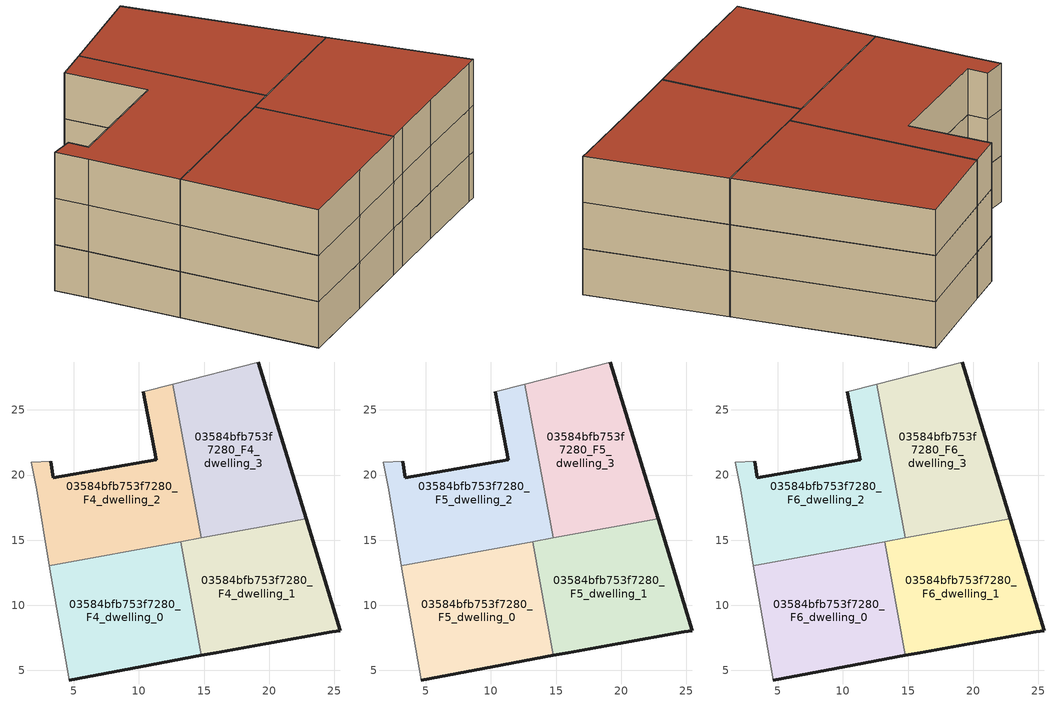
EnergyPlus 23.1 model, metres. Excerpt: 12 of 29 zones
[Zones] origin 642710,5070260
03584bfb753f7280_F4_dwelling_0
 floor to 03584bfb753f7280_F3_dwelling_0 (EU_floor_Construction): 14.79,6.15 13.2,14.89 3.13,13.05 4.63,4.27 10.14,5.27 z12
 wall outside (EU_wall_Construction): 14.79,6.15 10.14,5.27 4.63,4.27 z12:15
 wall adiabatic (EU_wall_Construction): 4.63,4.27 3.13,13.05 z12:15
 wall to 03584bfb753f7280_F4_dwelling_1 (EU_wall_Construction): 13.2,14.89 14.79,6.15 z12:15
 wall to 03584bfb753f7280_F4_dwelling_2 (EU_wall_Construction): 3.13,13.05 13.2,14.89 z12:15
03584bfb753f7280_F4_dwelling_1
 floor to 03584bfb753f7280_F3_dwelling_1 (EU_floor_Construction): 24.85,7.97 25.45,8.07 22.83,16.65 13.2,14.89 14.79,6.15 15.94,6.37 19.74,7.07 z12
 wall outside (EU_wall_Construction): 22.83,16.65 25.45,8.07 24.85,7.97 19.74,7.07 15.94,6.37 14.79,6.15 z12:15
 wall to 03584bfb753f7280_F4_dwelling_3 (EU_wall_Construction): 14.77,15.18 22.83,16.65 z12:15
 wall to 03584bfb753f7280_F4_dwelling_2 (EU_wall_Construction): 13.2,14.89 14.77,15.18 z12:15
03584bfb753f7280_F4_dwelling_2
 floor to 03584bfb753f7280_F3_dwelling_2 (EU_floor_Construction): 14.77,15.18 12.61,26.97 10.34,26.38 11.34,21.18 3.44,19.78 3.24,21.08 1.74,20.98 2.14,18.88 3.13,13.05 z12
 wall outside (EU_wall_Construction): 3.24,21.08 3.44,19.78 11.34,21.18 10.34,26.38 z12:15
 wall adiabatic (EU_wall_Construction): 10.34,26.38 12.61,26.97 / 3.13,13.05 2.14,18.88 1.74,20.98 3.24,21.08 z12:15
 wall to 03584bfb753f7280_F4_dwelling_3 (EU_wall_Construction): 12.61,26.97 14.77,15.18 z12:15
03584bfb753f7280_F4_dwelling_3
 floor to 03584bfb753f7280_F3_dwelling_3 (EU_floor_Construction): 22.83,16.65 19.15,28.68 12.61,26.97 14.77,15.18 z12
 wall outside (EU_wall_Construction): 19.15,28.68 22.83,16.65 z12:15
 wall adiabatic (EU_wall_Construction): 12.61,26.97 19.15,28.68 z12:15
03584bfb753f7280_F5_dwelling_0
 floor to 03584bfb753f7280_F4_dwelling_0 (EU_floor_Construction): 14.79,6.15 13.2,14.89 3.13,13.05 4.63,4.27 10.14,5.27 z15
 wall outside (EU_wall_Construction): 14.79,6.15 10.14,5.27 4.63,4.27 z15:18
 wall adiabatic (EU_wall_Construction): 4.63,4.27 3.13,13.05 z15:18
 wall to 03584bfb753f7280_F5_dwelling_1 (EU_wall_Construction): 13.2,14.89 14.79,6.15 z15:18
 wall to 03584bfb753f7280_F5_dwelling_2 (EU_wall_Construction): 3.13,13.05 13.2,14.89 z15:18
03584bfb753f7280_F5_dwelling_1
 floor to 03584bfb753f7280_F4_dwelling_1 (EU_floor_Construction): 24.85,7.97 25.45,8.07 22.83,16.65 13.2,14.89 14.79,6.15 15.94,6.37 19.74,7.07 z15
 wall outside (EU_wall_Construction): 22.83,16.65 25.45,8.07 24.85,7.97 19.74,7.07 15.94,6.37 14.79,6.15 z15:18
 wall to 03584bfb753f7280_F5_dwelling_3 (EU_wall_Construction): 14.77,15.18 22.83,16.65 z15:18
 wall to 03584bfb753f7280_F5_dwelling_2 (EU_wall_Construction): 13.2,14.89 14.77,15.18 z15:18
03584bfb753f7280_F5_dwelling_2
 floor to 03584bfb753f7280_F4_dwelling_2 (EU_floor_Construction): 14.77,15.18 12.61,26.97 10.34,26.38 11.34,21.18 3.44,19.78 3.24,21.08 1.74,20.98 2.14,18.88 3.13,13.05 z15
 wall outside (EU_wall_Construction): 3.24,21.08 3.44,19.78 11.34,21.18 10.34,26.38 z15:18
 wall adiabatic (EU_wall_Construction): 10.34,26.38 12.61,26.97 / 3.13,13.05 2.14,18.88 1.74,20.98 3.24,21.08 z15:18
 wall to 03584bfb753f7280_F5_dwelling_3 (EU_wall_Construction): 12.61,26.97 14.77,15.18 z15:18
03584bfb753f7280_F5_dwelling_3
 floor to 03584bfb753f7280_F4_dwelling_3 (EU_floor_Construction): 22.83,16.65 19.15,28.68 12.61,26.97 14.77,15.18 z15
 wall outside (EU_wall_Construction): 19.15,28.68 22.83,16.65 z15:18
 wall adiabatic (EU_wall_Construction): 12.61,26.97 19.15,28.68 z15:18
03584bfb753f7280_F6_dwelling_0
 floor to 03584bfb753f7280_F5_dwelling_0 (EU_floor_Construction): 14.79,6.15 13.2,14.89 3.13,13.05 4.63,4.27 10.14,5.27 z18
 wall outside (EU_wall_Construction): 14.79,6.15 10.14,5.27 4.63,4.27 z18:21
 wall adiabatic (EU_wall_Construction): 4.63,4.27 3.13,13.05 z18:21
 wall to 03584bfb753f7280_F6_dwelling_1 (EU_wall_Construction): 13.2,14.89 14.79,6.15 z18:21
 wall to 03584bfb753f7280_F6_dwelling_2 (EU_wall_Construction): 3.13,13.05 13.2,14.89 z18:21
 roof outside (EU_roof_Construction): 13.2,14.89 14.79,6.15 10.14,5.27 4.63,4.27 3.13,13.05 z21
03584bfb753f7280_F6_dwelling_1
 floor to 03584bfb753f7280_F5_dwelling_1 (EU_floor_Construction): 24.85,7.97 25.45,8.07 22.83,16.65 13.2,14.89 14.79,6.15 15.94,6.37 19.74,7.07 z18
 wall outside (EU_wall_Construction): 22.83,16.65 25.45,8.07 24.85,7.97 19.74,7.07 15.94,6.37 14.79,6.15 z18:21
 wall to 03584bfb753f7280_F6_dwelling_3 (EU_wall_Construction): 14.77,15.18 22.83,16.65 z18:21
 wall to 03584bfb753f7280_F6_dwelling_2 (EU_wall_Construction): 13.2,14.89 14.77,15.18 z18:21
 roof outside (EU_roof_Construction): 22.83,16.65 25.45,8.07 24.85,7.97 19.74,7.07 15.94,6.37 14.79,6.15 13.2,14.89 z21
03584bfb753f7280_F6_dwelling_2
 floor to 03584bfb753f7280_F5_dwelling_2 (EU_floor_Construction): 14.77,15.18 12.61,26.97 10.34,26.38 11.34,21.18 3.44,19.78 3.24,21.08 1.74,20.98 2.14,18.88 3.13,13.05 z18
 wall outside (EU_wall_Construction): 3.24,21.08 3.44,19.78 11.34,21.18 10.34,26.38 z18:21
 wall adiabatic (EU_wall_Construction): 10.34,26.38 12.61,26.97 / 3.13,13.05 2.14,18.88 1.74,20.98 3.24,21.08 z18:21
 wall to 03584bfb753f7280_F6_dwelling_3 (EU_wall_Construction): 12.61,26.97 14.77,15.18 z18:21
 roof outside (EU_roof_Construction): 12.61,26.97 14.77,15.18 3.13,13.05 2.14,18.88 1.74,20.98 3.24,21.08 3.44,19.78 11.34,21.18 10.34,26.38 z21
03584bfb753f7280_F6_dwelling_3
 floor to 03584bfb753f7280_F5_dwelling_3 (EU_floor_Construction): 22.83,16.65 19.15,28.68 12.61,26.97 14.77,15.18 z18
 wall outside (EU_wall_Construction): 19.15,28.68 22.83,16.65 z18:21
 wall adiabatic (EU_wall_Construction): 12.61,26.97 19.15,28.68 z18:21
 roof outside (EU_roof_Construction): 19.15,28.68 22.83,16.65 14.77,15.18 12.61,26.97 z21
[Building]
EU S2 Campaign: North Axis=0; Terrain=City; Solar Distribution=FullExterior
[Site:Location]
Lyon-Bron: Latitude=45.75; Longitude=5; Time Zone=1; Elevation=198
[SizingPeriod:WeatherFileDays]
AnnualSizingPeriod: Begin Month=1; Begin Day of Month=1; End Month=12; End Day of Month=31; Day of Week for Start Day=Monday; Use Weather File Daylight Saving Period=No; Use Weather File Rain and Snow Indicators=No
[MATERIAL]
EU_InternalMass_Material: Roughness=MediumRough; Thickness=0.1; Conductivity=1; Density=1800; Specific Heat=900; Thermal Absorptance=0.9; Solar Absorptance=0.7; Visible Absorptance=0.7
[MATERIAL:NOMASS] Roughness=MediumRough; Thermal Absorptance=0.9; Solar Absorptance=0.7; Visible Absorptance=0.7
Name | Thermal Resistance
EU_wall_NoMass | 0.776494
EU_roof_NoMass | 0.486893
EU_floor_NoMass | 0.421597
[CONSTRUCTION]
EU_wall_Construction: EU_wall_NoMass
EU_roof_Construction: EU_roof_NoMass
EU_floor_Construction: EU_floor_NoMass
EU_InternalMass_Construction: EU_InternalMass_Material
[ZONE] Type=1; Multiplier=1; Ceiling Height=autocalculate; Floor Area=autocalculate; Part of Total Floor Area=Yes
Name | Volume
03584bfb753f7280_F4_dwelling_0; 03584bfb753f7280_F5_dwelling_0; 03584bfb753f7280_F6_dwelling_0 | 274.803
03584bfb753f7280_F4_dwelling_1; 03584bfb753f7280_F5_dwelling_1; 03584bfb753f7280_F6_dwelling_1 | 274.81
03584bfb753f7280_F4_dwelling_2; 03584bfb753f7280_F5_dwelling_2; 03584bfb753f7280_F6_dwelling_2 | 274.798
03584bfb753f7280_F4_dwelling_3; 03584bfb753f7280_F5_dwelling_3; 03584bfb753f7280_F6_dwelling_3 | 274.819
[INTERNALMASS] Construction=EU_InternalMass_Construction
Name | Zone or ZoneList | Surface Area
03584bfb753f7280_F4_dwelling_0_EU_InternalMass | 03584bfb753f7280_F4_dwelling_0 | 91.602
03584bfb753f7280_F4_dwelling_1_EU_InternalMass | 03584bfb753f7280_F4_dwelling_1 | 91.6005
03584bfb753f7280_F4_dwelling_2_EU_InternalMass | 03584bfb753f7280_F4_dwelling_2 | 91.5997
03584bfb753f7280_F4_dwelling_3_EU_InternalMass | 03584bfb753f7280_F4_dwelling_3 | 91.6017
03584bfb753f7280_F5_dwelling_0_EU_InternalMass | 03584bfb753f7280_F5_dwelling_0 | 91.602
03584bfb753f7280_F5_dwelling_1_EU_InternalMass | 03584bfb753f7280_F5_dwelling_1 | 91.6005
03584bfb753f7280_F5_dwelling_2_EU_InternalMass | 03584bfb753f7280_F5_dwelling_2 | 91.5997
03584bfb753f7280_F5_dwelling_3_EU_InternalMass | 03584bfb753f7280_F5_dwelling_3 | 91.6017
03584bfb753f7280_F6_dwelling_0_EU_InternalMass | 03584bfb753f7280_F6_dwelling_0 | 91.602
03584bfb753f7280_F6_dwelling_1_EU_InternalMass | 03584bfb753f7280_F6_dwelling_1 | 91.6005
03584bfb753f7280_F6_dwelling_2_EU_InternalMass | 03584bfb753f7280_F6_dwelling_2 | 91.5997
03584bfb753f7280_F6_dwelling_3_EU_InternalMass | 03584bfb753f7280_F6_dwelling_3 | 91.6017
[OTHEREQUIPMENT] Fuel Type=Electricity; Design Level Calculation Method=Watts/Area; Power per Zone Floor Area=1; Fraction Latent=0; Fraction Radiant=0; Fraction Lost=0; Carbon Dioxide Generation Rate=0; EndUse Subcategory=EU_Step8_InternalGains
Name | Zone or ZoneList or Space or SpaceList | Schedule
EU_Step8_InternalGain_03584bfb753f7280_F4_dwelling_0_f000 | 03584bfb753f7280_F4_dwelling_0 | EU_Step8_GainSchedule_03584bfb753f7280_F4_dwelling_0_f000
EU_Step8_InternalGain_03584bfb753f7280_F4_dwelling_1_f000 | 03584bfb753f7280_F4_dwelling_1 | EU_Step8_GainSchedule_03584bfb753f7280_F4_dwelling_1_f000
EU_Step8_InternalGain_03584bfb753f7280_F4_dwelling_2_f000 | 03584bfb753f7280_F4_dwelling_2 | EU_Step8_GainSchedule_03584bfb753f7280_F4_dwelling_2_f000
EU_Step8_InternalGain_03584bfb753f7280_F4_dwelling_3_f000 | 03584bfb753f7280_F4_dwelling_3 | EU_Step8_GainSchedule_03584bfb753f7280_F4_dwelling_3_f000
EU_Step8_InternalGain_03584bfb753f7280_F5_dwelling_0_f000 | 03584bfb753f7280_F5_dwelling_0 | EU_Step8_GainSchedule_03584bfb753f7280_F5_dwelling_0_f000
EU_Step8_InternalGain_03584bfb753f7280_F5_dwelling_1_f000 | 03584bfb753f7280_F5_dwelling_1 | EU_Step8_GainSchedule_03584bfb753f7280_F5_dwelling_1_f000
EU_Step8_InternalGain_03584bfb753f7280_F5_dwelling_2_f000 | 03584bfb753f7280_F5_dwelling_2 | EU_Step8_GainSchedule_03584bfb753f7280_F5_dwelling_2_f000
EU_Step8_InternalGain_03584bfb753f7280_F5_dwelling_3_f000 | 03584bfb753f7280_F5_dwelling_3 | EU_Step8_GainSchedule_03584bfb753f7280_F5_dwelling_3_f000
EU_Step8_InternalGain_03584bfb753f7280_F6_dwelling_0_f000 | 03584bfb753f7280_F6_dwelling_0 | EU_Step8_GainSchedule_03584bfb753f7280_F6_dwelling_0_f000
EU_Step8_InternalGain_03584bfb753f7280_F6_dwelling_1_f000 | 03584bfb753f7280_F6_dwelling_1 | EU_Step8_GainSchedule_03584bfb753f7280_F6_dwelling_1_f000
EU_Step8_InternalGain_03584bfb753f7280_F6_dwelling_2_f000 | 03584bfb753f7280_F6_dwelling_2 | EU_Step8_GainSchedule_03584bfb753f7280_F6_dwelling_2_f000
EU_Step8_InternalGain_03584bfb753f7280_F6_dwelling_3_f000 | 03584bfb753f7280_F6_dwelling_3 | EU_Step8_GainSchedule_03584bfb753f7280_F6_dwelling_3_f000
[ZONEVENTILATION:DESIGNFLOWRATE] Schedule=EU_AlwaysOn; Design Flow Rate Calculation Method=AirChanges/Hour; Air Changes per Hour=0.693814; Ventilation Type=Natural; Fan Pressure Rise=0; Fan Total Efficiency=1; Constant Term Coefficient=1; Temperature Term Coefficient=0; Velocity Term Coefficient=0; Velocity Squared Term Coefficient=0; Minimum Indoor Temperature=-100; Maximum Indoor Temperature=100; Delta Temperature=-100; Minimum Outdoor Temperature=-100; Maximum Outdoor Temperature=100; Maximum Wind Speed=40
Name | Zone or ZoneList or Space or SpaceList
EU_ConstantAir_03584bfb753f7280_F4_dwelling_0 | 03584bfb753f7280_F4_dwelling_0
EU_ConstantAir_03584bfb753f7280_F4_dwelling_1 | 03584bfb753f7280_F4_dwelling_1
EU_ConstantAir_03584bfb753f7280_F4_dwelling_2 | 03584bfb753f7280_F4_dwelling_2
EU_ConstantAir_03584bfb753f7280_F4_dwelling_3 | 03584bfb753f7280_F4_dwelling_3
EU_ConstantAir_03584bfb753f7280_F5_dwelling_0 | 03584bfb753f7280_F5_dwelling_0
EU_ConstantAir_03584bfb753f7280_F5_dwelling_1 | 03584bfb753f7280_F5_dwelling_1
EU_ConstantAir_03584bfb753f7280_F5_dwelling_2 | 03584bfb753f7280_F5_dwelling_2
EU_ConstantAir_03584bfb753f7280_F5_dwelling_3 | 03584bfb753f7280_F5_dwelling_3
EU_ConstantAir_03584bfb753f7280_F6_dwelling_0 | 03584bfb753f7280_F6_dwelling_0
EU_ConstantAir_03584bfb753f7280_F6_dwelling_1 | 03584bfb753f7280_F6_dwelling_1
EU_ConstantAir_03584bfb753f7280_F6_dwelling_2 | 03584bfb753f7280_F6_dwelling_2
EU_ConstantAir_03584bfb753f7280_F6_dwelling_3 | 03584bfb753f7280_F6_dwelling_3
[HVACTEMPLATE:THERMOSTAT] Constant Heating Setpoint=20; Constant Cooling Setpoint=50
EU_HeatOnly_03584bfb753f7280_F1_dwelling_3; EU_HeatOnly_03584bfb753f7280_F2_dwelling_0; EU_HeatOnly_03584bfb753f7280_F2_dwelling_1; EU_HeatOnly_03584bfb753f7280_F2_dwelling_2; EU_HeatOnly_03584bfb753f7280_F2_dwelling_3; EU_HeatOnly_03584bfb753f7280_F3_dwelling_0; EU_HeatOnly_03584bfb753f7280_F3_dwelling_1; EU_HeatOnly_03584bfb753f7280_F3_dwelling_2; EU_HeatOnly_03584bfb753f7280_F3_dwelling_3; EU_HeatOnly_03584bfb753f7280_F4_dwelling_0; EU_HeatOnly_03584bfb753f7280_F4_dwelling_1; EU_HeatOnly_03584bfb753f7280_F4_dwelling_2; EU_HeatOnly_03584bfb753f7280_F4_dwelling_3; EU_HeatOnly_03584bfb753f7280_F5_dwelling_0; EU_HeatOnly_03584bfb753f7280_F5_dwelling_1; EU_HeatOnly_03584bfb753f7280_F5_dwelling_2; EU_HeatOnly_03584bfb753f7280_F5_dwelling_3; EU_HeatOnly_03584bfb753f7280_F6_dwelling_0; EU_HeatOnly_03584bfb753f7280_F6_dwelling_1; EU_HeatOnly_03584bfb753f7280_F6_dwelling_2; EU_HeatOnly_03584bfb753f7280_F6_dwelling_3
[HVACTEMPLATE:ZONE:IDEALLOADSAIRSYSTEM] System Availability Schedule=EU_AlwaysOn; Maximum Heating Supply Air Temperature=50; Minimum Cooling Supply Air Temperature=13; Maximum Heating Supply Air Humidity Ratio=0.0156; Minimum Cooling Supply Air Humidity Ratio=0.0077; Heating Limit=NoLimit; Cooling Limit=NoLimit; Heating Availability Schedule=EU_AlwaysOn; Cooling Availability Schedule=EU_CoolingOff; Dehumidification Control Type=ConstantSensibleHeatRatio; Cooling Sensible Heat Ratio=0.7; Dehumidification Setpoint=60; Humidification Control Type=None; Humidification Setpoint=30; Outdoor Air Method=None; Outdoor Air Flow Rate per Person=0.00944; Outdoor Air Flow Rate per Zone Floor Area=0; Outdoor Air Flow Rate per Zone=0; Demand Controlled Ventilation Type=None; Outdoor Air Economizer Type=NoEconomizer; Heat Recovery Type=None; Sensible Heat Recovery Effectiveness=0.7; Latent Heat Recovery Effectiveness=0.65
Name | Template Thermostat
03584bfb753f7280_F4_dwelling_0 | EU_HeatOnly_03584bfb753f7280_F4_dwelling_0
03584bfb753f7280_F4_dwelling_1 | EU_HeatOnly_03584bfb753f7280_F4_dwelling_1
03584bfb753f7280_F4_dwelling_2 | EU_HeatOnly_03584bfb753f7280_F4_dwelling_2
03584bfb753f7280_F4_dwelling_3 | EU_HeatOnly_03584bfb753f7280_F4_dwelling_3
03584bfb753f7280_F5_dwelling_0 | EU_HeatOnly_03584bfb753f7280_F5_dwelling_0
03584bfb753f7280_F5_dwelling_1 | EU_HeatOnly_03584bfb753f7280_F5_dwelling_1
03584bfb753f7280_F5_dwelling_2 | EU_HeatOnly_03584bfb753f7280_F5_dwelling_2
03584bfb753f7280_F5_dwelling_3 | EU_HeatOnly_03584bfb753f7280_F5_dwelling_3
03584bfb753f7280_F6_dwelling_0 | EU_HeatOnly_03584bfb753f7280_F6_dwelling_0
03584bfb753f7280_F6_dwelling_1 | EU_HeatOnly_03584bfb753f7280_F6_dwelling_1
03584bfb753f7280_F6_dwelling_2 | EU_HeatOnly_03584bfb753f7280_F6_dwelling_2
03584bfb753f7280_F6_dwelling_3 | EU_HeatOnly_03584bfb753f7280_F6_dwelling_3
[SIZING:ZONE] Zone Cooling Design Supply Air Temperature Input Method=SupplyAirTemperature; Zone Cooling Design Supply Air Temperature=13; Zone Heating Design Supply Air Temperature Input Method=SupplyAirTemperature; Zone Heating Design Supply Air Temperature=50; Zone Cooling Design Supply Air Humidity Ratio=0.008; Zone Heating Design Supply Air Humidity Ratio=0.008; Cooling Design Air Flow Method=DesignDay; Cooling Design Air Flow Rate=0; Cooling Minimum Air Flow per Zone Floor Area=0.000762; Cooling Minimum Air Flow=0; Cooling Minimum Air Flow Fraction=0.2; Heating Design Air Flow Method=DesignDay; Heating Design Air Flow Rate=0; Heating Maximum Air Flow per Zone Floor Area=0.002032; Heating Maximum Air Flow=0.141576; Heating Maximum Air Flow Fraction=0.3; Account for Dedicated Outdoor Air System=No; Dedicated Outdoor Air System Control Strategy=NeutralSupplyAir; Dedicated Outdoor Air Low Setpoint Temperature for Design=autosize; Dedicated Outdoor Air High Setpoint Temperature for Design=autosize; Zone Load Sizing Method=Sensible Load Only No Latent Load; Zone Latent Cooling Design Supply Air Humidity Ratio Input Method=HumidityRatioDifference; Zone Cooling Design Supply Air Humidity Ratio Difference=0.005; Zone Latent Heating Design Supply Air Humidity Ratio Input Method=HumidityRatioDifference; Zone Humidification Design Supply Air Humidity Ratio Difference=0.005
03584bfb753f7280_F4_dwelling_0; 03584bfb753f7280_F4_dwelling_1; 03584bfb753f7280_F4_dwelling_2; 03584bfb753f7280_F4_dwelling_3; 03584bfb753f7280_F5_dwelling_0; 03584bfb753f7280_F5_dwelling_1; 03584bfb753f7280_F5_dwelling_2; 03584bfb753f7280_F5_dwelling_3; 03584bfb753f7280_F6_dwelling_0; 03584bfb753f7280_F6_dwelling_1; 03584bfb753f7280_F6_dwelling_2; 03584bfb753f7280_F6_dwelling_3
[SCHEDULE:CONSTANT]
Name | Hourly Value
EU_AlwaysOn | 1
EU_CoolingOff | 0
[SCHEDULE:FILE] Column Number=1; Rows to Skip at Top=0; Number of Hours of Data=8760; Column Separator=Comma; Interpolate to Timestep=No; Minutes per Item=60; Adjust Schedule for Daylight Savings=Yes
Name | File
EU_Step8_GainSchedule_03584bfb753f7280_F4_dwelling_0_f000 | ../../schedules/03584bfb753f7280/03584bfb753f7280_F4_dwelling_0_f000_gain.csv
EU_Step8_GainSchedule_03584bfb753f7280_F4_dwelling_1_f000 | ../../schedules/03584bfb753f7280/03584bfb753f7280_F4_dwelling_1_f000_gain.csv
EU_Step8_GainSchedule_03584bfb753f7280_F4_dwelling_2_f000 | ../../schedules/03584bfb753f7280/03584bfb753f7280_F4_dwelling_2_f000_gain.csv
EU_Step8_GainSchedule_03584bfb753f7280_F4_dwelling_3_f000 | ../../schedules/03584bfb753f7280/03584bfb753f7280_F4_dwelling_3_f000_gain.csv
EU_Step8_GainSchedule_03584bfb753f7280_F5_dwelling_0_f000 | ../../schedules/03584bfb753f7280/03584bfb753f7280_F5_dwelling_0_f000_gain.csv
EU_Step8_GainSchedule_03584bfb753f7280_F5_dwelling_1_f000 | ../../schedules/03584bfb753f7280/03584bfb753f7280_F5_dwelling_1_f000_gain.csv
EU_Step8_GainSchedule_03584bfb753f7280_F5_dwelling_2_f000 | ../../schedules/03584bfb753f7280/03584bfb753f7280_F5_dwelling_2_f000_gain.csv
EU_Step8_GainSchedule_03584bfb753f7280_F5_dwelling_3_f000 | ../../schedules/03584bfb753f7280/03584bfb753f7280_F5_dwelling_3_f000_gain.csv
EU_Step8_GainSchedule_03584bfb753f7280_F6_dwelling_0_f000 | ../../schedules/03584bfb753f7280/03584bfb753f7280_F6_dwelling_0_f000_gain.csv
EU_Step8_GainSchedule_03584bfb753f7280_F6_dwelling_1_f000 | ../../schedules/03584bfb753f7280/03584bfb753f7280_F6_dwelling_1_f000_gain.csv
EU_Step8_GainSchedule_03584bfb753f7280_F6_dwelling_2_f000 | ../../schedules/03584bfb753f7280/03584bfb753f7280_F6_dwelling_2_f000_gain.csv
EU_Step8_GainSchedule_03584bfb753f7280_F6_dwelling_3_f000 | ../../schedules/03584bfb753f7280/03584bfb753f7280_F6_dwelling_3_f000_gain.csv
